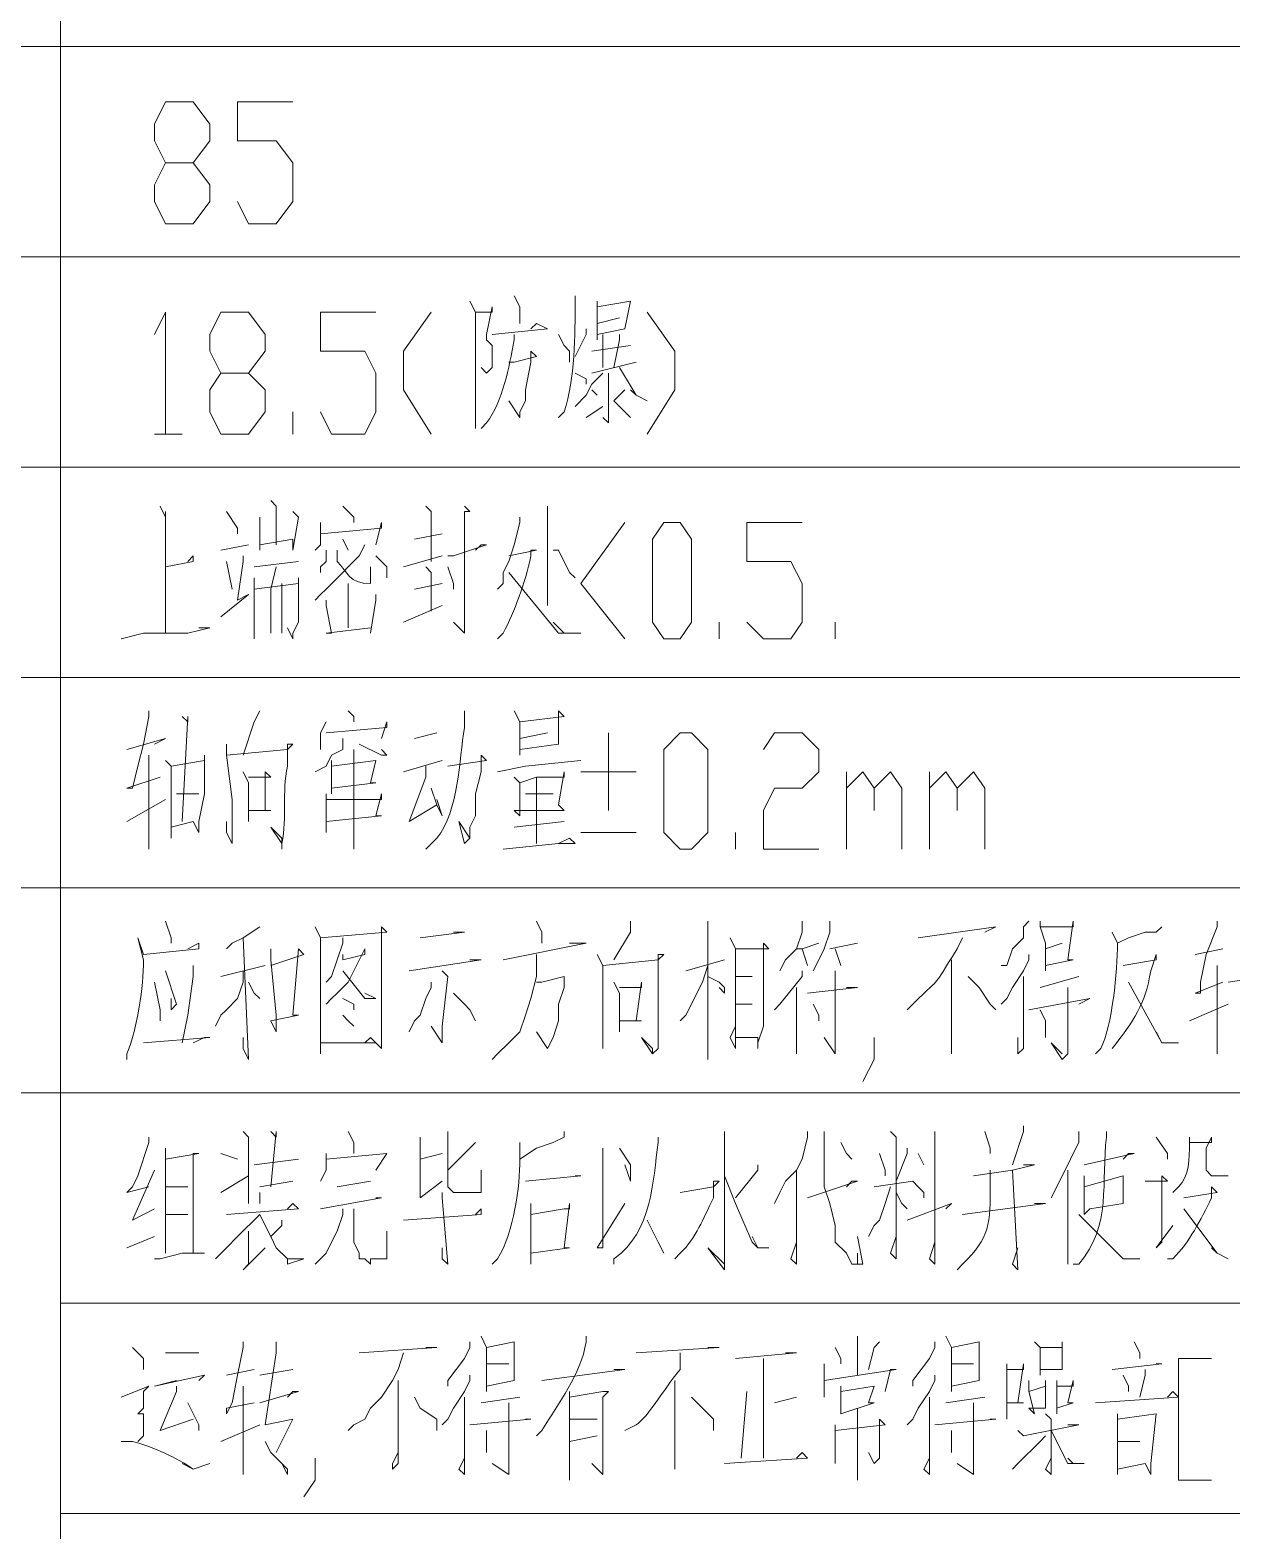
# Model space of a CAD drawing. Extents: x 14941 to 23337, y 2870 to 15192.
# Drawn here: x 22268 to 22871, y 11463 to 12217 of the extents above; entities that cross this region are included whole.
import ezdxf

# ---------------------------------------------------------------- set-up
doc = ezdxf.new("R2010")
doc.units = 0
doc.header["$LTSCALE"] = 8
doc.layers.add('1', color=1, linetype='Continuous')

msp = doc.modelspace()

# ---------------------------------------------------------------- linework, layer by layer
at = {"layer": '1', "color": 0, "lineweight": 5}
for points in [[(22282.87, 14936.28), (22282.87, 10945.65)], [(23334.06, 12208.19), (21532.02, 12208.19)], [(22335.71, 12119.2), (22330.15, 12130.33), (22330.15, 12138.67), (22335.71, 12149.79), (22349.61, 12149.79), (22357.96, 12160.92), (22357.96, 12169.26), (22349.61, 12180.38), (22335.71, 12180.38), (22330.15, 12169.26), (22330.15, 12160.92), (22335.71, 12149.79)], [(22371.86, 12130.33), (22377.42, 12119.2), (22391.33, 12119.2), (22399.67, 12130.33), (22399.67, 12149.79), (22391.33, 12160.92), (22371.86, 12160.92), (22371.86, 12180.38), (22399.67, 12180.38)], [(22349.61, 12149.79), (22357.96, 12138.67), (22357.96, 12130.33), (22349.61, 12119.2), (22335.71, 12119.2)], [(23334.06, 12102.52), (21532.02, 12102.52)], [(22510.91, 12083.05), (22513.69, 12077.49), (22513.69, 12069.15)], [(22330.15, 12063.58), (22335.71, 12074.71), (22335.71, 12013.53)], [(22363.52, 12013.53), (22357.96, 12024.65), (22357.96, 12035.78), (22363.52, 12044.12), (22377.42, 12044.12), (22385.77, 12055.24), (22385.77, 12063.58), (22377.42, 12074.71), (22363.52, 12074.71), (22357.96, 12063.58), (22357.96, 12055.24), (22363.52, 12044.12)], [(22413.57, 12024.65), (22419.14, 12013.53), (22435.82, 12013.53), (22441.38, 12024.65), (22441.38, 12044.12), (22435.82, 12055.24), (22413.57, 12055.24), (22413.57, 12074.71), (22441.38, 12074.71)], [(22469.19, 12074.71), (22455.29, 12055.24), (22455.29, 12035.78), (22469.19, 12013.53)], [(22488.66, 12080.27), (22491.44, 12074.71), (22491.44, 12016.31), (22491.44, 12030.21)], [(22491.44, 12074.71), (22499.78, 12074.71), (22499.78, 12077.49), (22497, 12063.58), (22497, 12060.8), (22497, 12060.8), (22499.78, 12058.02), (22499.78, 12055.24), (22499.78, 12052.46), (22499.78, 12046.9), (22497, 12044.12), (22497, 12044.12), (22494.22, 12046.9), (22497, 12044.12)], [(22552.62, 12080.27), (22552.62, 12077.49), (22552.62, 12060.8)], [(22552.62, 12077.49), (22569.31, 12080.27), (22569.31, 12080.27), (22566.53, 12066.37), (22566.53, 12066.37), (22552.62, 12063.58)], [(22577.65, 12074.71), (22591.55, 12055.24), (22591.55, 12035.78), (22577.65, 12013.53)], [(22499.78, 12063.58), (22527.59, 12066.37), (22522.03, 12069.15), (22519.25, 12066.37)], [(22547.06, 12066.37), (22547.06, 12063.58), (22541.5, 12052.46)], [(22552.62, 12069.15), (22563.74, 12071.93)], [(22533.15, 12063.58), (22535.94, 12058.02), (22538.72, 12055.24), (22538.72, 12049.68)], [(22555.4, 12063.58), (22555.4, 12060.8), (22555.4, 12046.9)], [(22563.74, 12063.58), (22563.74, 12060.8), (22560.96, 12046.9)], [(22508.13, 12049.68), (22510.91, 12049.68), (22522.03, 12052.46), (22519.25, 12055.24), (22519.25, 12049.68), (22516.47, 12035.78), (22516.47, 12030.21), (22513.69, 12024.65), (22513.69, 12021.87), (22513.69, 12021.87), (22508.13, 12030.21), (22513.69, 12021.87), (22513.69, 12024.65)], [(22569.31, 12058.02), (22549.84, 12055.24)], [(22377.42, 12044.12), (22385.77, 12035.78), (22385.77, 12024.65), (22377.42, 12013.53), (22363.52, 12013.53)], [(22541.5, 12044.12), (22547.06, 12041.34), (22547.06, 12038.56)], [(22555.4, 12044.12), (22549.84, 12038.56), (22547.06, 12032.99), (22541.5, 12027.43)], [(22549.84, 12044.12), (22572.09, 12049.68)], [(22558.18, 12044.12), (22558.18, 12041.34), (22558.18, 12019.09), (22555.4, 12021.87), (22558.18, 12019.09)], [(22563.74, 12046.9), (22572.09, 12032.99), (22577.65, 12030.21), (22572.09, 12032.99), (22569.31, 12035.78)], [(22549.84, 12035.78), (22552.62, 12032.99)], [(22566.53, 12035.78), (22560.96, 12030.21), (22566.53, 12024.65), (22569.31, 12021.87)], [(22399.67, 12013.53), (22399.67, 12024.65)], [(22547.06, 12021.87), (22555.4, 12027.43)], [(22330.15, 12013.53), (22344.05, 12013.53)], [(23334.06, 11996.84), (21532.02, 11996.84), (23334.06, 11996.84)], [(22332.93, 11977.38), (22335.71, 11971.81), (22335.71, 11974.6), (22335.71, 11963.47), (22335.71, 11913.41)], [(22388.55, 11980.16), (22391.33, 11977.38), (22391.33, 11957.91)], [(22424.7, 11977.38), (22427.48, 11974.6), (22430.26, 11971.81), (22430.26, 11969.03)], [(22466.41, 11977.38), (22469.19, 11974.6), (22469.19, 11974.6), (22469.19, 11949.57)], [(22485.88, 11977.38), (22488.66, 11974.6), (22485.88, 11974.6), (22485.88, 11913.41), (22485.88, 11913.41), (22480.32, 11918.98), (22485.88, 11913.41)], [(22527.59, 11977.38), (22527.59, 11974.6), (22527.59, 11971.81), (22527.59, 11927.32), (22527.59, 11930.1), (22527.59, 11935.66)], [(22366.3, 11974.6), (22371.86, 11966.25), (22371.86, 11963.47)], [(22382.98, 11971.81), (22382.98, 11969.03), (22382.98, 11957.91), (22382.98, 11957.91), (22382.98, 11955.13), (22382.98, 11957.91), (22399.67, 11960.69), (22399.67, 11955.13), (22402.45, 11971.81), (22399.67, 11974.6)], [(22413.57, 11969.03), (22413.57, 11963.47), (22413.57, 11957.91), (22410.79, 11955.13)], [(22413.57, 11963.47), (22444.16, 11966.25), (22444.16, 11969.03), (22441.38, 11957.91)], [(22513.69, 11971.81), (22513.69, 11969.03), (22510.91, 11957.91), (22508.13, 11949.57), (22505.34, 11944.01), (22505.34, 11938.44), (22502.56, 11935.66)], [(22566.53, 11969.03), (22544.28, 11938.44), (22566.53, 11910.63)], [(22585.99, 11910.63), (22580.43, 11918.98), (22580.43, 11960.69), (22585.99, 11969.03), (22594.33, 11969.03), (22599.9, 11960.69), (22599.9, 11918.98), (22594.33, 11910.63), (22585.99, 11910.63)], [(22627.71, 11918.98), (22636.05, 11910.63), (22649.95, 11910.63), (22655.51, 11918.98), (22655.51, 11938.44), (22649.95, 11949.57), (22627.71, 11949.57), (22627.71, 11969.03), (22655.51, 11969.03)], [(22424.7, 11960.69), (22427.48, 11955.13), (22427.48, 11955.13)], [(22460.85, 11960.69), (22474.75, 11963.47)], [(22363.52, 11955.13), (22377.42, 11957.91)], [(22435.82, 11957.91), (22433.04, 11952.35), (22427.48, 11946.79), (22424.7, 11944.01), (22416.36, 11935.66), (22413.57, 11932.88), (22410.79, 11930.1)], [(22416.36, 11955.13), (22416.36, 11949.57), (22413.57, 11946.79), (22413.57, 11944.01), (22413.57, 11944.01)], [(22477.54, 11952.35), (22480.32, 11952.35), (22497, 11957.91), (22494.22, 11957.91), (22491.44, 11955.13)], [(22530.37, 11955.13), (22533.15, 11955.13), (22538.72, 11944.01), (22541.5, 11941.22)], [(22335.71, 11946.79), (22349.61, 11949.57), (22349.61, 11952.35), (22346.83, 11949.57)], [(22374.64, 11952.35), (22374.64, 11949.57), (22371.86, 11930.1), (22377.42, 11932.88), (22363.52, 11921.76)], [(22366.3, 11949.57), (22369.08, 11935.66)], [(22380.2, 11946.79), (22402.45, 11949.57), (22402.45, 11949.57)], [(22391.33, 11946.79), (22388.55, 11935.66), (22388.55, 11913.41)], [(22441.38, 11952.35), (22444.16, 11949.57), (22446.95, 11946.79), (22446.95, 11944.01), (22446.95, 11941.22)], [(22455.29, 11946.79), (22474.75, 11952.35)], [(22466.41, 11946.79), (22469.19, 11944.01), (22469.19, 11924.54)], [(22477.54, 11946.79), (22480.32, 11938.44), (22480.32, 11935.66)], [(22380.2, 11910.63), (22380.2, 11913.41), (22380.2, 11910.63), (22380.2, 11935.66), (22380.2, 11941.22)], [(22380.2, 11935.66), (22402.45, 11938.44), (22402.45, 11938.44), (22402.45, 11941.22), (22402.45, 11918.98), (22399.67, 11913.41), (22399.67, 11910.63), (22396.89, 11916.2), (22399.67, 11910.63)], [(22394.11, 11913.41), (22394.11, 11938.44)], [(22427.48, 11938.44), (22427.48, 11935.66), (22427.48, 11916.2)], [(22460.85, 11935.66), (22474.75, 11938.44)], [(22508.13, 11944.01), (22533.15, 11913.41), (22544.28, 11913.41), (22535.94, 11913.41), (22530.37, 11918.98)], [(22416.36, 11930.1), (22416.36, 11927.32), (22419.14, 11913.41), (22416.36, 11913.41), (22438.6, 11916.2)], [(22441.38, 11932.88), (22441.38, 11930.1), (22438.6, 11913.41)], [(22455.29, 11918.98), (22474.75, 11927.32)], [(22313.46, 11910.63), (22324.58, 11913.41), (22346.83, 11913.41), (22357.96, 11916.2), (22357.96, 11916.2), (22352.39, 11916.2)], [(22613.8, 11910.63), (22613.8, 11918.98)], [(22672.2, 11910.63), (22672.2, 11918.98)], [(23334.06, 11891.17), (21532.02, 11891.17)], [(22327.37, 11874.48), (22327.37, 11871.7), (22324.58, 11857.8), (22321.8, 11846.67), (22319.02, 11835.55), (22316.24, 11835.55), (22332.93, 11841.11)], [(22344.05, 11871.7), (22346.83, 11868.92), (22346.83, 11871.7), (22344.05, 11818.86)], [(22382.98, 11874.48), (22380.2, 11868.92), (22374.64, 11852.23)], [(22427.48, 11874.48), (22430.26, 11871.7), (22430.26, 11868.92)], [(22510.91, 11874.48), (22513.69, 11868.92), (22513.69, 11852.23), (22513.69, 11855.02), (22533.15, 11857.8), (22533.15, 11857.8), (22533.15, 11874.48), (22535.94, 11871.7), (22513.69, 11868.92)], [(22416.36, 11868.92), (22413.57, 11863.36), (22413.57, 11857.8), (22413.57, 11855.02)], [(22416.36, 11863.36), (22446.95, 11866.14), (22446.95, 11868.92), (22444.16, 11860.58)], [(22460.85, 11860.58), (22471.97, 11863.36)], [(22513.69, 11860.58), (22527.59, 11863.36)], [(22558.18, 11824.43), (22558.18, 11863.36)], [(22594.33, 11804.96), (22585.99, 11813.3), (22585.99, 11855.02), (22594.33, 11863.36), (22599.9, 11863.36), (22608.24, 11855.02), (22608.24, 11813.3), (22599.9, 11804.96), (22594.33, 11804.96)], [(22636.05, 11855.02), (22641.61, 11863.36), (22655.51, 11863.36), (22663.86, 11855.02), (22663.86, 11843.89), (22655.51, 11835.55), (22641.61, 11835.55), (22636.05, 11824.43), (22636.05, 11804.96), (22663.86, 11804.96)], [(22316.24, 11855.02), (22335.71, 11860.58), (22335.71, 11860.58), (22330.15, 11857.8)], [(22366.3, 11857.8), (22366.3, 11852.23), (22369.08, 11829.99), (22369.08, 11807.74), (22366.3, 11813.3), (22366.3, 11818.86)], [(22424.7, 11860.58), (22424.7, 11855.02), (22419.14, 11852.23), (22416.36, 11846.67), (22410.79, 11843.89)], [(22430.26, 11855.02), (22430.26, 11852.23), (22430.26, 11804.96), (22430.26, 11807.74), (22430.26, 11813.3)], [(22433.04, 11857.8), (22444.16, 11852.23), (22446.95, 11852.23), (22444.16, 11855.02)], [(22327.37, 11852.23), (22327.37, 11849.45), (22327.37, 11849.45), (22327.37, 11804.96), (22327.37, 11810.52), (22327.37, 11816.08)], [(22335.71, 11849.45), (22338.49, 11846.67), (22338.49, 11810.52), (22338.49, 11816.08), (22349.61, 11818.86), (22352.39, 11813.3), (22352.39, 11818.86), (22355.18, 11832.77), (22355.18, 11852.23), (22355.18, 11849.45), (22338.49, 11846.67)], [(22419.14, 11849.45), (22419.14, 11843.89), (22419.14, 11832.77), (22419.14, 11835.55), (22441.38, 11838.33), (22438.6, 11838.33), (22441.38, 11849.45), (22441.38, 11849.45), (22419.14, 11846.67)], [(22455.29, 11843.89), (22474.75, 11849.45)], [(22477.54, 11846.67), (22497, 11849.45), (22494.22, 11852.23), (22494.22, 11843.89), (22491.44, 11832.77), (22491.44, 11821.64), (22488.66, 11816.08), (22488.66, 11810.52), (22485.88, 11807.74), (22483.1, 11818.86), (22488.66, 11810.52)], [(22502.56, 11843.89), (22516.47, 11846.67), (22544.28, 11849.45)], [(22374.64, 11843.89), (22377.42, 11838.33), (22377.42, 11818.86), (22377.42, 11824.43), (22388.55, 11824.43), (22385.77, 11824.43), (22385.77, 11843.89), (22388.55, 11841.11), (22377.42, 11841.11)], [(22466.41, 11846.67), (22466.41, 11841.11), (22458.07, 11818.86), (22458.07, 11818.86), (22471.97, 11827.21), (22469.19, 11835.55), (22471.97, 11827.21), (22474.75, 11821.64), (22471.97, 11829.99)], [(22510.91, 11841.11), (22513.69, 11838.33), (22513.69, 11821.64), (22510.91, 11824.43), (22524.81, 11824.43), (22535.94, 11824.43), (22533.15, 11827.21), (22535.94, 11843.89), (22535.94, 11841.11), (22522.03, 11841.11), (22513.69, 11838.33)], [(22522.03, 11841.11), (22522.03, 11807.74)], [(22544.28, 11843.89), (22572.09, 11843.89)], [(22677.76, 11804.96), (22677.76, 11843.89)], [(22677.76, 11835.55), (22686.1, 11843.89), (22691.67, 11835.55), (22691.67, 11824.43)], [(22691.67, 11835.55), (22700.01, 11843.89), (22705.57, 11835.55), (22705.57, 11804.96)], [(22719.48, 11804.96), (22719.48, 11843.89)], [(22719.48, 11835.55), (22727.82, 11843.89), (22733.38, 11835.55), (22733.38, 11824.43)], [(22733.38, 11835.55), (22741.72, 11843.89), (22747.29, 11835.55), (22747.29, 11804.96)], [(22341.27, 11832.77), (22352.39, 11832.77)], [(22416.36, 11832.77), (22416.36, 11827.21), (22416.36, 11813.3), (22416.36, 11818.86), (22444.16, 11821.64), (22441.38, 11821.64), (22444.16, 11832.77), (22444.16, 11829.99), (22416.36, 11829.99)], [(22516.47, 11832.77), (22530.37, 11832.77)], [(22316.24, 11818.86), (22335.71, 11829.99)], [(22510.91, 11816.08), (22535.94, 11818.86)], [(22505.34, 11804.96), (22533.15, 11807.74), (22541.5, 11807.74), (22538.72, 11810.52), (22533.15, 11807.74)], [(22544.28, 11813.3), (22572.09, 11813.3)], [(22622.14, 11804.96), (22622.14, 11813.3)], [(23334.06, 11785.49), (21532.02, 11785.49)], [(22541.5, 11785.49), (22552.62, 11785.49)], [(22335.71, 11768.81), (22338.49, 11760.46), (22338.49, 11757.68)], [(22382.98, 11766.03), (22374.64, 11760.46), (22369.08, 11757.68), (22366.3, 11754.9)], [(22410.79, 11766.03), (22413.57, 11760.46), (22413.57, 11702.06), (22413.57, 11707.63), (22441.38, 11707.63), (22438.6, 11710.41), (22435.82, 11707.63)], [(22413.57, 11760.46), (22446.95, 11763.25), (22444.16, 11766.03), (22444.16, 11760.46), (22444.16, 11710.41), (22444.16, 11704.85), (22441.38, 11707.63)], [(22522.03, 11768.81), (22524.81, 11763.25), (22524.81, 11757.68)], [(22569.31, 11768.81), (22569.31, 11763.25), (22560.96, 11749.34)], [(22608.24, 11768.81), (22608.24, 11766.03), (22608.24, 11768.81), (22608.24, 11699.28), (22608.24, 11704.85), (22608.24, 11707.63)], [(22655.51, 11768.81), (22655.51, 11763.25), (22652.73, 11754.9), (22647.17, 11749.34), (22644.39, 11743.78)], [(22669.42, 11768.81), (22669.42, 11763.25), (22666.64, 11754.9), (22663.86, 11749.34), (22661.08, 11743.78)], [(22713.91, 11760.46), (22752.85, 11766.03), (22752.85, 11766.03), (22747.29, 11763.25)], [(22769.53, 11768.81), (22766.75, 11766.03), (22766.75, 11760.46), (22761.19, 11754.9), (22758.41, 11746.56), (22755.63, 11746.56)], [(22775.09, 11768.81), (22775.09, 11766.03), (22777.88, 11757.68), (22777.88, 11743.78), (22777.88, 11746.56), (22791.78, 11749.34), (22789, 11749.34), (22791.78, 11768.81), (22791.78, 11768.81), (22791.78, 11766.03), (22775.09, 11766.03)], [(22836.27, 11766.03), (22833.49, 11763.25), (22827.93, 11763.25), (22819.59, 11760.46), (22814.03, 11757.68)], [(22864.08, 11768.81), (22864.08, 11766.03), (22858.52, 11752.12), (22855.74, 11738.22), (22855.74, 11732.65), (22852.96, 11732.65), (22866.86, 11738.22)], [(22374.64, 11760.46), (22377.42, 11699.28), (22374.64, 11704.85), (22374.64, 11710.41)], [(22424.7, 11760.46), (22424.7, 11757.68), (22421.92, 11749.34), (22419.14, 11741), (22416.36, 11738.22)], [(22463.63, 11760.46), (22485.88, 11763.25), (22485.88, 11763.25), (22480.32, 11763.25)], [(22505.34, 11749.34), (22547.06, 11757.68), (22544.28, 11757.68), (22538.72, 11757.68)], [(22619.36, 11760.46), (22622.14, 11754.9), (22622.14, 11704.85), (22619.36, 11710.41), (22622.14, 11715.97)], [(22622.14, 11754.9), (22638.83, 11754.9), (22636.05, 11757.68), (22636.05, 11724.31), (22636.05, 11715.97), (22633.27, 11707.63), (22633.27, 11704.85), (22633.27, 11710.41), (22633.27, 11710.41), (22622.14, 11710.41)], [(22652.73, 11754.9), (22655.51, 11754.9), (22663.86, 11757.68)], [(22669.42, 11754.9), (22683.32, 11757.68)], [(22777.88, 11754.9), (22786.22, 11757.68)], [(22388.55, 11754.9), (22388.55, 11749.34), (22391.33, 11721.53), (22391.33, 11713.19), (22388.55, 11718.75), (22402.45, 11721.53), (22399.67, 11721.53), (22402.45, 11754.9), (22405.23, 11752.12), (22388.55, 11746.56)], [(22424.7, 11752.12), (22424.7, 11749.34), (22435.82, 11752.12), (22435.82, 11754.9), (22430.26, 11743.78), (22427.48, 11738.22), (22421.92, 11732.65), (22419.14, 11729.87), (22416.36, 11727.09)], [(22458.07, 11743.78), (22494.22, 11749.34), (22491.44, 11749.34), (22488.66, 11749.34)], [(22522.03, 11752.12), (22522.03, 11741), (22519.25, 11729.87), (22516.47, 11721.53), (22513.69, 11713.19), (22508.13, 11707.63), (22502.56, 11702.06), (22499.78, 11699.28)], [(22552.62, 11752.12), (22555.4, 11746.56), (22555.4, 11704.85), (22555.4, 11713.19)], [(22597.12, 11743.78), (22616.58, 11749.34)], [(22655.51, 11754.9), (22658.3, 11746.56)], [(22672.2, 11754.9), (22674.98, 11746.56)], [(22730.6, 11749.34), (22730.6, 11702.06), (22730.6, 11707.63), (22730.6, 11710.41)], [(22769.53, 11752.12), (22769.53, 11749.34), (22766.75, 11743.78), (22761.19, 11735.44), (22758.41, 11729.87), (22755.63, 11727.09)], [(22866.86, 11754.9), (22852.96, 11752.12)], [(22335.71, 11743.78), (22341.27, 11727.09), (22338.49, 11724.31), (22338.49, 11729.87)], [(22349.61, 11746.56), (22349.61, 11741), (22346.83, 11721.53), (22344.05, 11707.63)], [(22374.64, 11743.78), (22374.64, 11738.22), (22371.86, 11729.87), (22366.3, 11724.31), (22363.52, 11721.53), (22360.74, 11715.97)], [(22385.77, 11746.56), (22363.52, 11741)], [(22424.7, 11743.78), (22424.7, 11743.78), (22435.82, 11729.87), (22441.38, 11729.87), (22435.82, 11732.65), (22435.82, 11732.65)], [(22474.75, 11743.78), (22477.54, 11741), (22474.75, 11715.97), (22474.75, 11707.63), (22474.75, 11707.63), (22469.19, 11715.97), (22474.75, 11707.63), (22474.75, 11710.41)], [(22608.24, 11746.56), (22605.46, 11738.22), (22597.12, 11721.53), (22594.33, 11718.75)], [(22655.51, 11743.78), (22655.51, 11741), (22644.39, 11727.09), (22641.61, 11724.31)], [(22672.2, 11743.78), (22672.2, 11702.06), (22666.64, 11710.41), (22672.2, 11702.06)], [(22864.08, 11746.56), (22864.08, 11702.06), (22864.08, 11710.41)], [(22330.15, 11738.22), (22332.93, 11724.31), (22332.93, 11718.75), (22332.93, 11724.31)], [(22377.42, 11738.22), (22380.2, 11732.65), (22382.98, 11729.87)], [(22469.19, 11738.22), (22469.19, 11735.44), (22466.41, 11729.87), (22463.63, 11721.53), (22460.85, 11718.75), (22458.07, 11713.19)], [(22522.03, 11738.22), (22524.81, 11738.22), (22535.94, 11741), (22535.94, 11741), (22535.94, 11735.44), (22533.15, 11727.09), (22533.15, 11718.75), (22530.37, 11710.41), (22527.59, 11704.85), (22522.03, 11713.19)], [(22560.96, 11738.22), (22563.74, 11732.65), (22563.74, 11718.75), (22563.74, 11713.19), (22563.74, 11718.75), (22563.74, 11718.75), (22574.87, 11718.75), (22572.09, 11718.75), (22574.87, 11738.22), (22574.87, 11735.44), (22563.74, 11735.44)], [(22608.24, 11741), (22613.8, 11738.22), (22616.58, 11735.44), (22616.58, 11732.65), (22613.8, 11735.44)], [(22622.14, 11741), (22630.49, 11741)], [(22652.73, 11735.44), (22652.73, 11702.06), (22652.73, 11707.63), (22652.73, 11710.41)], [(22658.3, 11732.65), (22683.32, 11735.44), (22680.54, 11735.44), (22677.76, 11735.44)], [(22752.85, 11724.31), (22750.07, 11727.09), (22744.5, 11735.44), (22738.94, 11741)], [(22766.75, 11741), (22766.75, 11704.85), (22763.97, 11702.06), (22763.97, 11710.41)], [(22775.09, 11735.44), (22794.56, 11741)], [(22789, 11735.44), (22789, 11732.65), (22789, 11707.63), (22789, 11702.06), (22786.22, 11699.28), (22780.66, 11707.63), (22786.22, 11702.06)], [(22819.59, 11738.22), (22819.59, 11738.22), (22836.27, 11707.63), (22844.62, 11707.63), (22836.27, 11707.63), (22833.49, 11713.19)], [(22869.65, 11738.22), (22889.11, 11741), (22889.11, 11741), (22886.33, 11741)], [(22424.7, 11729.87), (22430.26, 11727.09), (22430.26, 11724.31)], [(22480.32, 11732.65), (22485.88, 11727.09), (22488.66, 11724.31), (22491.44, 11718.75)], [(22622.14, 11727.09), (22630.49, 11727.09)], [(22661.08, 11727.09), (22663.86, 11721.53), (22663.86, 11718.75)], [(22769.53, 11724.31), (22800.12, 11729.87), (22800.12, 11729.87), (22794.56, 11727.09)], [(22850.18, 11718.75), (22869.65, 11727.09)], [(22424.7, 11721.53), (22427.48, 11718.75), (22430.26, 11715.97)], [(22775.09, 11724.31), (22777.88, 11718.75), (22777.88, 11710.41)], [(22324.58, 11707.63), (22357.96, 11710.41), (22355.18, 11710.41), (22349.61, 11707.63)], [(22691.67, 11710.41), (22691.67, 11699.28), (22686.1, 11688.16)], [(23334.06, 11682.6), (21532.02, 11682.6)], [(22327.37, 11660.35), (22327.37, 11657.57), (22321.8, 11640.88), (22319.02, 11635.32), (22316.24, 11632.54), (22327.37, 11635.32)], [(22374.64, 11663.13), (22377.42, 11660.35), (22377.42, 11660.35), (22377.42, 11626.98)], [(22388.55, 11663.13), (22391.33, 11660.35), (22391.33, 11663.13), (22388.55, 11635.32)], [(22427.48, 11663.13), (22430.26, 11657.57), (22430.26, 11652.01)], [(22463.63, 11660.35), (22463.63, 11660.35), (22463.63, 11632.54), (22463.63, 11629.76), (22474.75, 11638.1)], [(22477.54, 11663.13), (22477.54, 11660.35), (22477.54, 11640.88), (22477.54, 11638.1), (22477.54, 11635.32), (22480.32, 11632.54), (22483.1, 11632.54), (22485.88, 11632.54), (22494.22, 11632.54), (22494.22, 11643.67), (22494.22, 11632.54)], [(22616.58, 11663.13), (22616.58, 11660.35), (22616.58, 11601.95), (22616.58, 11596.39), (22616.58, 11593.61), (22608.24, 11604.73), (22616.58, 11596.39)], [(22658.3, 11663.13), (22658.3, 11660.35), (22655.51, 11649.23), (22652.73, 11643.67), (22647.17, 11638.1), (22644.39, 11632.54), (22641.61, 11626.98)], [(22666.64, 11663.13), (22666.64, 11660.35), (22666.64, 11643.67), (22666.64, 11635.32), (22669.42, 11626.98), (22672.2, 11615.86), (22672.2, 11607.51), (22677.76, 11601.95), (22680.54, 11596.39), (22686.1, 11596.39), (22683.32, 11610.29)], [(22700.01, 11663.13), (22702.79, 11660.35), (22702.79, 11599.17), (22700.01, 11601.95), (22702.79, 11610.29)], [(22722.26, 11663.13), (22722.26, 11660.35), (22722.26, 11596.39), (22719.48, 11599.17), (22722.26, 11607.51)], [(22750.07, 11652.01), (22750.07, 11654.79), (22747.29, 11663.13)], [(22766.75, 11665.91), (22766.75, 11663.13), (22761.19, 11646.45)], [(22794.56, 11663.13), (22794.56, 11657.57), (22791.78, 11652.01), (22789, 11646.45), (22786.22, 11640.88), (22783.44, 11635.32), (22780.66, 11629.76)], [(22833.49, 11660.35), (22839.06, 11652.01), (22839.06, 11649.23)], [(22850.18, 11657.57), (22861.3, 11657.57), (22861.3, 11660.35), (22858.52, 11654.79), (22858.52, 11643.67), (22861.3, 11640.88), (22861.3, 11640.88), (22864.08, 11640.88), (22866.86, 11640.88), (22866.86, 11640.88), (22869.65, 11640.88)], [(22335.71, 11654.79), (22335.71, 11649.23), (22335.71, 11601.95)], [(22335.71, 11649.23), (22352.39, 11652.01), (22349.61, 11652.01), (22349.61, 11649.23), (22349.61, 11601.95)], [(22363.52, 11652.01), (22371.86, 11649.23)], [(22416.36, 11652.01), (22416.36, 11649.23), (22416.36, 11643.67), (22413.57, 11638.1)], [(22416.36, 11649.23), (22446.95, 11652.01), (22446.95, 11652.01), (22441.38, 11643.67)], [(22474.75, 11652.01), (22463.63, 11649.23)], [(22491.44, 11657.57), (22488.66, 11654.79), (22483.1, 11649.23), (22477.54, 11643.67)], [(22555.4, 11654.79), (22555.4, 11652.01), (22555.4, 11604.73), (22552.62, 11604.73), (22566.53, 11626.98)], [(22563.74, 11654.79), (22569.31, 11646.45), (22569.31, 11643.67), (22569.31, 11638.1), (22566.53, 11646.45)], [(22674.98, 11657.57), (22677.76, 11652.01), (22680.54, 11649.23)], [(22694.45, 11652.01), (22697.23, 11643.67), (22697.23, 11640.88)], [(22708.35, 11654.79), (22708.35, 11652.01), (22702.79, 11638.1)], [(22713.91, 11652.01), (22716.69, 11646.45)], [(22797.34, 11646.45), (22822.37, 11652.01), (22819.59, 11652.01), (22816.81, 11649.23)], [(22330.15, 11643.67), (22319.02, 11618.64), (22319.02, 11618.64), (22330.15, 11624.2)], [(22380.2, 11646.45), (22402.45, 11649.23)], [(22633.27, 11646.45), (22633.27, 11643.67), (22622.14, 11629.76)], [(22652.73, 11643.67), (22652.73, 11596.39), (22649.95, 11599.17), (22652.73, 11607.51)], [(22741.72, 11640.88), (22761.19, 11643.67), (22772.31, 11646.45), (22769.53, 11646.45), (22766.75, 11646.45)], [(22761.19, 11643.67), (22763.97, 11593.61), (22761.19, 11596.39), (22763.97, 11604.73)], [(22789, 11643.67), (22789, 11596.39), (22789, 11607.51)], [(22363.52, 11632.54), (22377.42, 11640.88)], [(22382.98, 11635.32), (22399.67, 11638.1)], [(22438.6, 11638.1), (22421.92, 11635.32)], [(22516.47, 11638.1), (22544.28, 11640.88), (22541.5, 11640.88), (22541.5, 11640.88)], [(22616.58, 11640.88), (22622.14, 11626.98), (22630.49, 11607.51), (22633.27, 11604.73), (22638.83, 11604.73), (22633.27, 11604.73)], [(22658.3, 11629.76), (22683.32, 11638.1), (22680.54, 11638.1), (22677.76, 11635.32)], [(22691.67, 11635.32), (22711.13, 11638.1)], [(22711.13, 11638.1), (22713.91, 11635.32), (22716.69, 11632.54), (22716.69, 11629.76)], [(22797.34, 11640.88), (22797.34, 11635.32), (22797.34, 11621.42), (22800.12, 11624.2), (22816.81, 11626.98), (22816.81, 11626.98), (22816.81, 11640.88), (22816.81, 11640.88), (22797.34, 11635.32)], [(22827.93, 11638.1), (22839.06, 11638.1), (22836.27, 11640.88), (22836.27, 11638.1), (22836.27, 11607.51), (22833.49, 11604.73), (22841.84, 11615.86)], [(22346.83, 11635.32), (22335.71, 11635.32)], [(22382.98, 11632.54), (22382.98, 11626.98)], [(22413.57, 11624.2), (22444.16, 11629.76), (22444.16, 11629.76), (22441.38, 11629.76)], [(22474.75, 11632.54), (22474.75, 11629.76), (22477.54, 11596.39), (22474.75, 11599.17), (22474.75, 11604.73)], [(22700.01, 11635.32), (22697.23, 11626.98), (22694.45, 11618.64), (22691.67, 11615.86), (22688.89, 11610.29)], [(22702.79, 11632.54), (22705.57, 11626.98), (22708.35, 11624.2)], [(22335.71, 11621.42), (22346.83, 11621.42)], [(22382.98, 11621.42), (22382.98, 11621.42), (22371.86, 11610.29), (22366.3, 11604.73), (22360.74, 11599.17)], [(22366.3, 11621.42), (22402.45, 11624.2), (22399.67, 11626.98), (22396.89, 11624.2)], [(22382.98, 11621.42), (22385.77, 11615.86), (22388.55, 11610.29), (22391.33, 11604.73), (22396.89, 11599.17), (22396.89, 11596.39), (22405.23, 11599.17), (22396.89, 11599.17), (22394.11, 11601.95)], [(22424.7, 11624.2), (22424.7, 11621.42), (22421.92, 11613.08), (22419.14, 11607.51), (22416.36, 11601.95), (22413.57, 11599.17), (22410.79, 11596.39)], [(22430.26, 11624.2), (22430.26, 11607.51), (22433.04, 11601.95), (22433.04, 11599.17), (22435.82, 11599.17), (22438.6, 11596.39), (22438.6, 11599.17), (22446.95, 11599.17), (22446.95, 11599.17), (22446.95, 11613.08), (22446.95, 11599.17)], [(22455.29, 11618.64), (22494.22, 11621.42), (22494.22, 11624.2), (22491.44, 11621.42)], [(22519.25, 11626.98), (22519.25, 11621.42), (22519.25, 11610.29), (22519.25, 11596.39), (22519.25, 11601.95), (22538.72, 11604.73), (22535.94, 11604.73), (22538.72, 11626.98), (22538.72, 11624.2), (22535.94, 11624.2), (22519.25, 11621.42)], [(22708.35, 11618.64), (22730.6, 11626.98), (22730.6, 11626.98), (22727.82, 11624.2)], [(22736.16, 11621.42), (22777.88, 11626.98), (22775.09, 11626.98), (22772.31, 11626.98)], [(22794.56, 11621.42), (22816.81, 11599.17), (22825.15, 11599.17), (22816.81, 11599.17), (22816.81, 11599.17), (22814.03, 11601.95)], [(22847.4, 11624.2), (22847.4, 11624.2), (22864.08, 11601.95), (22869.65, 11599.17), (22864.08, 11601.95), (22861.3, 11604.73)], [(22394.11, 11618.64), (22394.11, 11615.86), (22388.55, 11610.29)], [(22585.99, 11601.95), (22583.21, 11607.51), (22577.65, 11618.64)], [(22316.24, 11604.73), (22330.15, 11610.29)], [(22377.42, 11613.08), (22377.42, 11610.29), (22377.42, 11596.39), (22374.64, 11593.61), (22385.77, 11604.73)], [(22630.49, 11610.29), (22633.27, 11604.73)], [(22330.15, 11599.17), (22332.93, 11599.17), (22344.05, 11601.95), (22355.18, 11601.95), (22352.39, 11601.95), (22349.61, 11601.95)], [(22683.32, 11596.39), (22683.32, 11601.95)], [(23334.06, 11576.92), (22282.87, 11576.92)], [(22319.02, 11554.68), (22324.58, 11549.11), (22324.58, 11543.55)], [(22374.64, 11557.46), (22374.64, 11554.68), (22371.86, 11540.77), (22369.08, 11526.87), (22366.3, 11521.3), (22366.3, 11524.09), (22380.2, 11526.87)], [(22391.33, 11557.46), (22391.33, 11551.9), (22385.77, 11515.74), (22385.77, 11515.74), (22399.67, 11518.52), (22399.67, 11518.52), (22391.33, 11501.84)], [(22433.04, 11551.9), (22471.97, 11554.68), (22471.97, 11554.68), (22466.41, 11554.68)], [(22488.66, 11557.46), (22488.66, 11554.68), (22485.88, 11549.11), (22477.54, 11537.99), (22477.54, 11535.21)], [(22494.22, 11560.24), (22497, 11554.68), (22497, 11546.33), (22497, 11532.43), (22497, 11535.21), (22510.91, 11537.99), (22510.91, 11537.99), (22510.91, 11557.46), (22510.91, 11557.46), (22510.91, 11557.46), (22497, 11554.68)], [(22572.09, 11551.9), (22613.8, 11554.68), (22611.02, 11554.68), (22608.24, 11554.68)], [(22672.2, 11554.68), (22674.98, 11549.11), (22674.98, 11546.33)], [(22683.32, 11560.24), (22683.32, 11557.46), (22683.32, 11540.77)], [(22694.45, 11557.46), (22691.67, 11554.68), (22688.89, 11543.55)], [(22722.26, 11557.46), (22722.26, 11554.68), (22719.48, 11549.11), (22711.13, 11537.99), (22711.13, 11535.21)], [(22727.82, 11560.24), (22730.6, 11554.68), (22730.6, 11546.33), (22730.6, 11532.43), (22730.6, 11535.21), (22744.5, 11537.99), (22744.5, 11537.99), (22744.5, 11557.46), (22744.5, 11557.46), (22744.5, 11557.46), (22730.6, 11554.68)], [(22772.31, 11557.46), (22775.09, 11554.68), (22775.09, 11540.77), (22775.09, 11543.55), (22786.22, 11543.55), (22786.22, 11543.55), (22786.22, 11557.46), (22786.22, 11554.68), (22786.22, 11554.68), (22775.09, 11554.68)], [(22822.37, 11557.46), (22825.15, 11551.9), (22825.15, 11549.11)], [(22335.71, 11551.9), (22352.39, 11551.9)], [(22455.29, 11551.9), (22452.51, 11543.55), (22449.73, 11537.99), (22444.16, 11529.65), (22438.6, 11524.09), (22435.82, 11518.52), (22430.26, 11515.74), (22427.48, 11512.96)], [(22497, 11546.33), (22508.13, 11546.33)], [(22622.14, 11549.11), (22652.73, 11551.9), (22649.95, 11551.9), (22647.17, 11551.9)], [(22636.05, 11549.11), (22636.05, 11499.06)], [(22666.64, 11546.33), (22666.64, 11535.21), (22666.64, 11529.65), (22666.64, 11535.21)], [(22730.6, 11546.33), (22741.72, 11546.33)], [(22758.41, 11546.33), (22758.41, 11540.77), (22758.41, 11526.87), (22758.41, 11518.52), (22758.41, 11524.09), (22758.41, 11526.87), (22766.75, 11526.87), (22763.97, 11526.87), (22766.75, 11546.33), (22766.75, 11543.55), (22766.75, 11543.55), (22758.41, 11543.55)], [(22811.25, 11543.55), (22836.27, 11546.33), (22836.27, 11546.33), (22833.49, 11546.33)], [(22844.62, 11487.93), (22844.62, 11549.11), (22861.3, 11549.11)], [(22341.27, 11537.99), (22330.15, 11535.21), (22355.18, 11540.77), (22355.18, 11540.77), (22352.39, 11537.99)], [(22380.2, 11543.55), (22366.3, 11540.77)], [(22382.98, 11540.77), (22399.67, 11543.55)], [(22488.66, 11540.77), (22488.66, 11537.99), (22485.88, 11532.43), (22480.32, 11524.09), (22477.54, 11518.52), (22474.75, 11515.74)], [(22524.81, 11537.99), (22566.53, 11543.55), (22563.74, 11543.55)], [(22563.74, 11543.55), (22560.96, 11543.55)], [(22666.64, 11537.99), (22702.79, 11543.55), (22700.01, 11543.55), (22697.23, 11532.43)], [(22722.26, 11540.77), (22722.26, 11537.99), (22719.48, 11532.43), (22713.91, 11524.09), (22711.13, 11518.52), (22708.35, 11515.74)], [(22816.81, 11540.77), (22819.59, 11535.21), (22819.59, 11532.43)], [(22827.93, 11543.55), (22827.93, 11540.77), (22825.15, 11529.65)], [(22313.46, 11529.65), (22327.37, 11535.21), (22327.37, 11535.21), (22324.58, 11532.43), (22324.58, 11524.09), (22321.8, 11521.3), (22324.58, 11521.3), (22324.58, 11518.52), (22324.58, 11515.74), (22324.58, 11510.18), (22321.8, 11507.4)], [(22349.61, 11518.52), (22332.93, 11512.96), (22332.93, 11512.96), (22341.27, 11532.43), (22341.27, 11535.21)], [(22374.64, 11535.21), (22374.64, 11490.71), (22374.64, 11496.28), (22374.64, 11499.06)], [(22382.98, 11526.87), (22402.45, 11532.43), (22399.67, 11532.43), (22396.89, 11529.65)], [(22452.51, 11537.99), (22452.51, 11496.28), (22449.73, 11493.5), (22449.73, 11496.28), (22452.51, 11501.84)], [(22538.72, 11532.43), (22538.72, 11529.65), (22538.72, 11493.5), (22538.72, 11487.93), (22538.72, 11496.28)], [(22538.72, 11529.65), (22555.4, 11532.43), (22555.4, 11532.43), (22558.18, 11532.43), (22555.4, 11529.65), (22555.4, 11490.71), (22549.84, 11496.28), (22555.4, 11490.71)], [(22591.55, 11537.99), (22591.55, 11496.28), (22591.55, 11493.5), (22591.55, 11496.28), (22591.55, 11501.84)], [(22627.71, 11532.43), (22624.92, 11499.06)], [(22674.98, 11535.21), (22674.98, 11532.43), (22674.98, 11521.3), (22674.98, 11521.3), (22691.67, 11526.87), (22688.89, 11526.87), (22691.67, 11535.21), (22691.67, 11535.21), (22674.98, 11532.43)], [(22769.53, 11537.99), (22769.53, 11532.43), (22772.31, 11521.3), (22769.53, 11524.09), (22777.88, 11524.09), (22777.88, 11524.09), (22777.88, 11537.99), (22777.88, 11535.21), (22777.88, 11535.21), (22769.53, 11532.43)], [(22783.44, 11537.99), (22783.44, 11535.21), (22783.44, 11521.3), (22783.44, 11524.09), (22791.78, 11526.87), (22789, 11526.87), (22791.78, 11537.99), (22791.78, 11535.21), (22791.78, 11535.21), (22783.44, 11535.21)], [(22802.9, 11526.87), (22844.62, 11529.65), (22841.84, 11532.43), (22839.06, 11529.65)], [(22346.83, 11526.87), (22352.39, 11515.74), (22352.39, 11512.96)], [(22471.97, 11512.96), (22471.97, 11518.52), (22463.63, 11524.09), (22460.85, 11529.65)], [(22485.88, 11529.65), (22485.88, 11490.71), (22483.1, 11493.5), (22485.88, 11499.06)], [(22494.22, 11526.87), (22513.69, 11529.65)], [(22508.13, 11526.87), (22508.13, 11490.71), (22508.13, 11490.71), (22499.78, 11496.28), (22508.13, 11490.71)], [(22611.02, 11512.96), (22611.02, 11518.52), (22605.46, 11524.09), (22599.9, 11529.65)], [(22641.61, 11526.87), (22652.73, 11529.65)], [(22683.32, 11524.09), (22683.32, 11518.52), (22683.32, 11487.93), (22683.32, 11496.28)], [(22719.48, 11529.65), (22719.48, 11490.71), (22716.69, 11493.5), (22719.48, 11499.06)], [(22727.82, 11526.87), (22747.29, 11529.65)], [(22741.72, 11526.87), (22741.72, 11490.71), (22741.72, 11490.71), (22733.38, 11496.28), (22741.72, 11490.71)], [(22363.52, 11507.4), (22382.98, 11515.74)], [(22488.66, 11515.74), (22519.25, 11518.52), (22519.25, 11518.52), (22516.47, 11518.52)], [(22552.62, 11518.52), (22538.72, 11518.52)], [(22672.2, 11512.96), (22697.23, 11515.74), (22694.45, 11518.52), (22694.45, 11504.62), (22694.45, 11499.06), (22691.67, 11496.28), (22691.67, 11496.28), (22688.89, 11501.84), (22691.67, 11496.28)], [(22672.2, 11515.74), (22672.2, 11510.18), (22672.2, 11496.28), (22672.2, 11499.06)], [(22722.26, 11515.74), (22752.85, 11518.52), (22752.85, 11518.52), (22750.07, 11518.52)], [(22763.97, 11512.96), (22766.75, 11510.18), (22766.75, 11510.18), (22794.56, 11515.74), (22791.78, 11515.74), (22789, 11515.74)], [(22777.88, 11521.3), (22780.66, 11518.52), (22780.66, 11490.71), (22777.88, 11493.5), (22780.66, 11499.06)], [(22814.03, 11521.3), (22814.03, 11518.52), (22814.03, 11490.71), (22814.03, 11493.5), (22827.93, 11496.28)], [(22814.03, 11518.52), (22833.49, 11521.3), (22833.49, 11521.3), (22830.71, 11496.28), (22830.71, 11490.71), (22827.93, 11496.28)], [(22497, 11512.96), (22497, 11507.4), (22497, 11504.62), (22497, 11501.84)], [(22538.72, 11507.4), (22552.62, 11510.18)], [(22730.6, 11512.96), (22730.6, 11507.4), (22730.6, 11504.62), (22730.6, 11501.84)], [(22777.88, 11510.18), (22775.09, 11507.4), (22763.97, 11496.28), (22761.19, 11493.5), (22761.19, 11493.5)], [(22780.66, 11512.96), (22789, 11496.28), (22797.34, 11496.28), (22791.78, 11496.28), (22789, 11499.06)], [(22385.77, 11507.4), (22388.55, 11501.84), (22394.11, 11496.28), (22396.89, 11493.5), (22396.89, 11490.71), (22394.11, 11496.28)], [(22616.58, 11496.28), (22658.3, 11499.06), (22655.51, 11501.84), (22652.73, 11499.06)], [(22825.15, 11507.4), (22814.03, 11507.4)], [(22410.79, 11499.06), (22410.79, 11487.93), (22405.23, 11479.59)], [(22861.3, 11487.93), (22844.62, 11487.93)], [(23334.06, 11471.25), (22282.87, 11471.25)]]:
    msp.add_lwpolyline(points, dxfattribs=at)
for points, knots in [([(22541.5, 12083.05), (22541.5, 12083.05), (22541.5, 12080.27), (22541.5, 12080.27), (22541.5, 12063.58), (22541.5, 12041.34), (22535.94, 12024.65), (22535.94, 12024.65), (22533.15, 12021.87), (22533.15, 12021.87)], [0, 0, 0, 0, 1, 1, 1, 2, 2, 2, 3, 3, 3, 3]), ([(22510.91, 12063.58), (22510.91, 12063.58), (22510.91, 12060.8), (22510.91, 12060.8), (22508.13, 12046.9), (22505.34, 12030.21), (22497, 12019.09), (22497, 12019.09), (22494.22, 12016.31), (22494.22, 12016.31)], [0, 0, 0, 0, 1, 1, 1, 2, 2, 2, 3, 3, 3, 3]), ([(22421.92, 11955.13), (22421.92, 11955.13), (22421.92, 11949.57), (22421.92, 11949.57), (22427.48, 11944.01), (22427.48, 11938.44), (22438.6, 11938.44), (22438.6, 11938.44), (22438.6, 11938.44), (22438.6, 11938.44), (22438.6, 11938.44), (22438.6, 11946.79), (22438.6, 11946.79), (22438.6, 11946.79), (22438.6, 11938.44), (22438.6, 11938.44)], [0, 0, 0, 0, 1, 1, 1, 2, 2, 2, 3, 3, 3, 4, 4, 4, 5, 5, 5, 5]), ([(22508.13, 11952.35), (22508.13, 11952.35), (22522.03, 11955.13), (22522.03, 11955.13), (22522.03, 11955.13), (22519.25, 11955.13), (22519.25, 11955.13), (22519.25, 11955.13), (22519.25, 11952.35), (22519.25, 11952.35), (22516.47, 11938.44), (22510.91, 11924.54), (22505.34, 11913.41), (22505.34, 11913.41), (22502.56, 11910.63), (22502.56, 11910.63)], [0, 0, 0, 0, 1, 1, 1, 2, 2, 2, 3, 3, 3, 4, 4, 4, 5, 5, 5, 5]), ([(22466.41, 11804.96), (22466.41, 11804.96), (22471.97, 11810.52), (22471.97, 11810.52), (22483.1, 11824.43), (22483.1, 11849.45), (22485.88, 11866.14), (22485.88, 11866.14), (22485.88, 11874.48), (22485.88, 11874.48)], [0, 0, 0, 0, 1, 1, 1, 2, 2, 2, 3, 3, 3, 3]), ([(22366.3, 11852.23), (22366.3, 11852.23), (22396.89, 11855.02), (22396.89, 11855.02), (22396.89, 11855.02), (22399.67, 11857.8), (22399.67, 11857.8), (22399.67, 11857.8), (22396.89, 11857.8), (22396.89, 11857.8), (22396.89, 11857.8), (22396.89, 11846.67), (22396.89, 11846.67), (22394.11, 11832.77), (22396.89, 11821.64), (22394.11, 11807.74), (22394.11, 11807.74), (22394.11, 11804.96), (22394.11, 11804.96), (22394.11, 11804.96), (22394.11, 11810.52), (22394.11, 11810.52), (22394.11, 11810.52), (22388.55, 11816.08), (22388.55, 11816.08), (22388.55, 11816.08), (22394.11, 11807.74), (22394.11, 11807.74)], [0, 0, 0, 0, 1, 1, 1, 2, 2, 2, 3, 3, 3, 4, 4, 4, 5, 5, 5, 6, 6, 6, 7, 7, 7, 8, 8, 8, 9, 9, 9, 9]), ([(22346.83, 11754.9), (22346.83, 11754.9), (22352.39, 11757.68), (22352.39, 11757.68), (22352.39, 11757.68), (22352.39, 11754.9), (22352.39, 11754.9), (22352.39, 11754.9), (22352.39, 11754.9), (22352.39, 11754.9), (22352.39, 11754.9), (22324.58, 11752.12), (22324.58, 11752.12), (22324.58, 11752.12), (22321.8, 11760.46), (22321.8, 11760.46), (22321.8, 11760.46), (22324.58, 11749.34), (22324.58, 11749.34), (22324.58, 11735.44), (22321.8, 11715.97), (22316.24, 11702.06), (22316.24, 11702.06), (22316.24, 11699.28), (22316.24, 11699.28)], [0, 0, 0, 0, 1, 1, 1, 2, 2, 2, 3, 3, 3, 4, 4, 4, 5, 5, 5, 6, 6, 6, 7, 7, 7, 8, 8, 8, 8]), ([(22736.16, 11760.46), (22736.16, 11760.46), (22733.38, 11754.9), (22733.38, 11754.9), (22719.48, 11732.65), (22727.82, 11743.78), (22711.13, 11727.09), (22711.13, 11727.09), (22708.35, 11724.31), (22708.35, 11724.31)], [0, 0, 0, 0, 1, 1, 1, 2, 2, 2, 3, 3, 3, 3]), ([(22811.25, 11763.25), (22811.25, 11763.25), (22814.03, 11757.68), (22814.03, 11757.68), (22814.03, 11743.78), (22811.25, 11715.97), (22805.68, 11704.85), (22805.68, 11704.85), (22802.9, 11702.06), (22802.9, 11702.06)], [0, 0, 0, 0, 1, 1, 1, 2, 2, 2, 3, 3, 3, 3]), ([(22555.4, 11746.56), (22555.4, 11746.56), (22583.21, 11749.34), (22583.21, 11749.34), (22583.21, 11749.34), (22585.99, 11752.12), (22585.99, 11752.12), (22585.99, 11752.12), (22583.21, 11752.12), (22583.21, 11752.12), (22583.21, 11752.12), (22583.21, 11741), (22583.21, 11741), (22583.21, 11729.87), (22583.21, 11713.19), (22583.21, 11704.85), (22583.21, 11704.85), (22580.43, 11702.06), (22580.43, 11702.06), (22580.43, 11702.06), (22580.43, 11704.85), (22580.43, 11704.85), (22580.43, 11704.85), (22574.87, 11710.41), (22574.87, 11710.41), (22574.87, 11710.41), (22580.43, 11702.06), (22580.43, 11702.06)], [0, 0, 0, 0, 1, 1, 1, 2, 2, 2, 3, 3, 3, 4, 4, 4, 5, 5, 5, 6, 6, 6, 7, 7, 7, 8, 8, 8, 9, 9, 9, 9]), ([(22816.81, 11746.56), (22816.81, 11746.56), (22833.49, 11749.34), (22833.49, 11749.34), (22833.49, 11749.34), (22833.49, 11752.12), (22833.49, 11752.12), (22833.49, 11752.12), (22830.71, 11743.78), (22830.71, 11743.78), (22827.93, 11727.09), (22822.37, 11718.75), (22811.25, 11704.85), (22811.25, 11704.85), (22811.25, 11704.85), (22811.25, 11704.85)], [0, 0, 0, 0, 1, 1, 1, 2, 2, 2, 3, 3, 3, 4, 4, 4, 5, 5, 5, 5]), ([(22535.94, 11663.13), (22535.94, 11663.13), (22535.94, 11660.35), (22535.94, 11660.35), (22535.94, 11660.35), (22530.37, 11657.57), (22530.37, 11657.57), (22530.37, 11657.57), (22522.03, 11654.79), (22522.03, 11654.79), (22522.03, 11654.79), (22513.69, 11649.23), (22513.69, 11649.23), (22513.69, 11649.23), (22513.69, 11657.57), (22513.69, 11657.57), (22513.69, 11657.57), (22513.69, 11649.23), (22513.69, 11649.23), (22513.69, 11635.32), (22510.91, 11613.08), (22502.56, 11599.17), (22502.56, 11599.17), (22499.78, 11596.39), (22499.78, 11596.39)], [0, 0, 0, 0, 1, 1, 1, 2, 2, 2, 3, 3, 3, 4, 4, 4, 5, 5, 5, 6, 6, 6, 7, 7, 7, 8, 8, 8, 8]), ([(22583.21, 11660.35), (22583.21, 11660.35), (22583.21, 11657.57), (22583.21, 11657.57), (22580.43, 11638.1), (22580.43, 11613.08), (22560.96, 11599.17), (22560.96, 11599.17), (22560.96, 11596.39), (22560.96, 11596.39)], [0, 0, 0, 0, 1, 1, 1, 2, 2, 2, 3, 3, 3, 3]), ([(22808.47, 11663.13), (22808.47, 11663.13), (22808.47, 11660.35), (22808.47, 11660.35), (22805.68, 11638.1), (22811.25, 11615.86), (22794.56, 11596.39), (22794.56, 11596.39), (22791.78, 11596.39), (22791.78, 11596.39)], [0, 0, 0, 0, 1, 1, 1, 2, 2, 2, 3, 3, 3, 3]), ([(22850.18, 11660.35), (22850.18, 11660.35), (22850.18, 11657.57), (22850.18, 11657.57), (22850.18, 11649.23), (22850.18, 11640.88), (22844.62, 11635.32), (22844.62, 11635.32), (22841.84, 11632.54), (22841.84, 11632.54)], [0, 0, 0, 0, 1, 1, 1, 2, 2, 2, 3, 3, 3, 3]), ([(22750.07, 11643.67), (22750.07, 11643.67), (22750.07, 11638.1), (22750.07, 11638.1), (22750.07, 11615.86), (22750.07, 11610.29), (22736.16, 11596.39), (22736.16, 11596.39), (22733.38, 11593.61), (22733.38, 11593.61)], [0, 0, 0, 0, 1, 1, 1, 2, 2, 2, 3, 3, 3, 3]), ([(22594.33, 11632.54), (22594.33, 11632.54), (22611.02, 11635.32), (22611.02, 11635.32), (22611.02, 11635.32), (22613.8, 11638.1), (22613.8, 11638.1), (22613.8, 11638.1), (22611.02, 11638.1), (22611.02, 11638.1), (22611.02, 11638.1), (22611.02, 11629.76), (22611.02, 11629.76), (22605.46, 11618.64), (22602.68, 11610.29), (22594.33, 11601.95), (22594.33, 11601.95), (22591.55, 11599.17), (22591.55, 11599.17)], [0, 0, 0, 0, 1, 1, 1, 2, 2, 2, 3, 3, 3, 4, 4, 4, 5, 5, 5, 6, 6, 6, 6]), ([(22847.4, 11629.76), (22847.4, 11629.76), (22864.08, 11632.54), (22864.08, 11632.54), (22864.08, 11632.54), (22861.3, 11635.32), (22861.3, 11635.32), (22861.3, 11635.32), (22861.3, 11629.76), (22861.3, 11629.76), (22855.74, 11618.64), (22850.18, 11607.51), (22841.84, 11599.17), (22841.84, 11599.17), (22839.06, 11599.17), (22839.06, 11599.17)], [0, 0, 0, 0, 1, 1, 1, 2, 2, 2, 3, 3, 3, 4, 4, 4, 5, 5, 5, 5]), ([(22547.06, 11560.24), (22547.06, 11560.24), (22547.06, 11557.46), (22547.06, 11557.46), (22544.28, 11540.77), (22533.15, 11526.87), (22524.81, 11512.96), (22524.81, 11512.96), (22522.03, 11510.18), (22522.03, 11510.18)], [0, 0, 0, 0, 1, 1, 1, 2, 2, 2, 3, 3, 3, 3]), ([(22594.33, 11551.9), (22594.33, 11551.9), (22594.33, 11543.55), (22594.33, 11543.55), (22588.77, 11537.99), (22577.65, 11518.52), (22572.09, 11515.74), (22572.09, 11515.74), (22566.53, 11512.96), (22566.53, 11512.96)], [0, 0, 0, 0, 1, 1, 1, 2, 2, 2, 3, 3, 3, 3]), ([(22313.46, 11507.4), (22313.46, 11507.4), (22319.02, 11507.4), (22319.02, 11507.4), (22330.15, 11504.62), (22341.27, 11499.06), (22349.61, 11493.5), (22349.61, 11493.5), (22357.96, 11496.28), (22357.96, 11496.28), (22357.96, 11496.28), (22349.61, 11493.5), (22349.61, 11493.5), (22349.61, 11493.5), (22344.05, 11496.28), (22344.05, 11496.28)], [0, 0, 0, 0, 1, 1, 1, 2, 2, 2, 3, 3, 3, 4, 4, 4, 5, 5, 5, 5])]:
    msp.add_open_spline(points, degree=3, knots=knots, dxfattribs=at)

doc.saveas('drawing.dxf')
